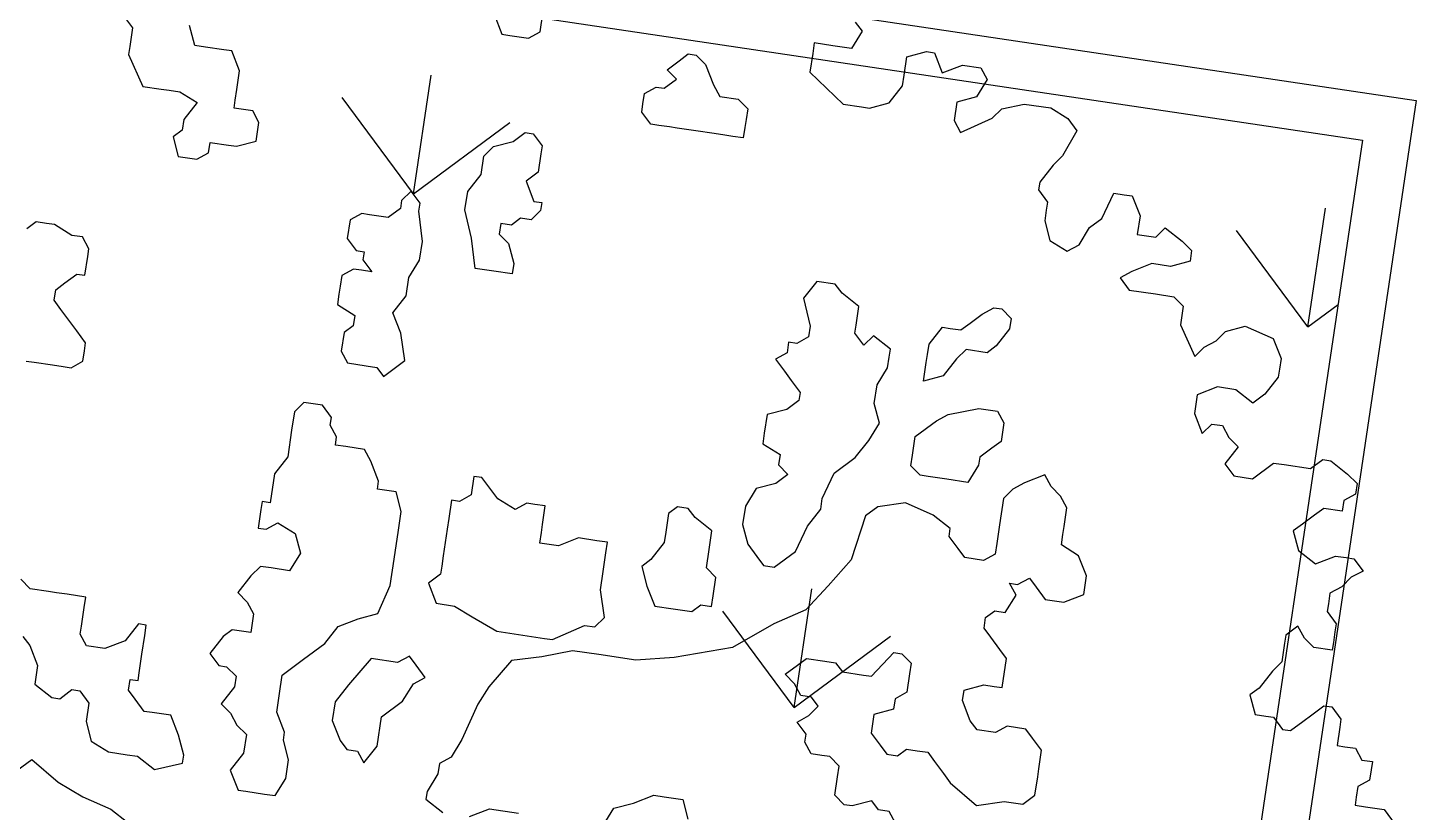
# Model space of a CAD drawing. Header units: millimetres. Extents: x 338 to 506, y 179 to 335.
# Drawn here: x 379.618 to 384.032, y 228.51 to 231.003 of the extents above; entities that cross this region are included whole.
import ezdxf

# ---------------------------------------------------------------- set-up
doc = ezdxf.new("R2010")
doc.units = ezdxf.units.MM
for name, color, linetype in [('ANDEN', 251, 'Continuous'), ('ARBOL-TOP', 3, 'Continuous'), ('MUROS', 32, 'Continuous')]:
    doc.layers.add(name, color=color, linetype=linetype)

# ---------------------------------------------------------------- blocks, each defined once
blk = doc.blocks.new('*X961')
at = {"color": 0}
for p, q in [((46.4076, 111.9594), (46.677, 112.2288)), ((46.4076, 111.9594), (46.677, 111.6899)), ((46.4076, 111.9594), (46.7886, 111.9594)), ((44.9707, 110.5225), (45.2401, 110.7919)), ((44.9707, 110.5225), (45.2401, 110.2531)), ((44.9707, 110.5225), (45.3517, 110.5225)), ((46.4076, 109.0857), (46.677, 109.3551)), ((46.4076, 109.0857), (46.4922, 109.0011)), ((46.4076, 109.0857), (46.7886, 109.0857))]:
    blk.add_line(p, q, dxfattribs=at)
blk = doc.blocks.new('ARBOLITO')
at = {"linetype": 'ByBlock'}
for points in [[(462.2588, 69.6244), (462.2671, 69.6161), (462.2671, 69.6015), (462.2671, 69.5953), (462.2816, 69.5724), (462.2962, 69.5724), (462.3024, 69.5724), (462.3107, 69.5724), (462.3253, 69.5662), (462.3169, 69.5517), (462.3169, 69.5433), (462.3107, 69.5371), (462.3169, 69.5226), (462.3315, 69.5226), (462.3398, 69.5288), (462.3398, 69.5371), (462.3543, 69.5371), (462.3606, 69.5371), (462.3751, 69.5433), (462.3751, 69.5579), (462.3689, 69.5662), (462.3543, 69.5662), (462.3543, 69.5724), (462.3543, 69.5807), (462.3543, 69.5953), (462.346, 69.6098), (462.3398, 69.6098), (462.3253, 69.6098), (462.3169, 69.6098), (462.3107, 69.6244)], [(462.5434, 69.668), (462.5517, 69.6535), (462.558, 69.6535), (462.5725, 69.6535), (462.5808, 69.6597), (462.5808, 69.6742)], [(462.8219, 69.7033), (462.8281, 69.6971), (462.8219, 69.6826), (462.8073, 69.6826), (462.7928, 69.6826), (462.7928, 69.6742), (462.7928, 69.6597), (462.8219, 69.6389), (462.8364, 69.6389), (462.8427, 69.6389), (462.8572, 69.6452), (462.8655, 69.6597), (462.8655, 69.668), (462.8655, 69.6826), (462.8801, 69.6888), (462.8863, 69.6888), (462.8946, 69.6742), (462.9091, 69.6826), (462.9237, 69.6826), (462.9299, 69.6742), (462.9237, 69.6597), (462.9091, 69.6535), (462.9091, 69.6389), (462.9154, 69.6306), (462.9382, 69.6452), (462.9445, 69.6535), (462.9611, 69.6597), (462.9819, 69.6597), (462.9964, 69.6535), (463.0047, 69.6452), (462.9964, 69.6244), (462.9902, 69.6161), (462.9819, 69.6015), (462.9819, 69.5953), (462.9902, 69.587), (462.9902, 69.5807), (462.9902, 69.5724), (462.9964, 69.5579), (463.011, 69.5517), (463.0193, 69.5579), (463.0255, 69.5724), (463.0338, 69.5807), (463.0401, 69.6015), (463.0484, 69.6015), (463.0546, 69.6015), (463.0629, 69.587), (463.0629, 69.5724), (463.0775, 69.5724), (463.0837, 69.5807), (463.0982, 69.5724), (463.1065, 69.5662), (463.1065, 69.5579), (463.092, 69.5517), (463.0775, 69.5517), (463.0629, 69.5433), (463.0546, 69.5371), (463.0629, 69.5288), (463.0837, 69.5288), (463.0982, 69.5288), (463.1065, 69.5226), (463.1065, 69.508), (463.1211, 69.4852), (463.1273, 69.4935), (463.1356, 69.4997), (463.1419, 69.508), (463.1564, 69.5143), (463.1793, 69.508), (463.1876, 69.4935), (463.1876, 69.4852), (463.1876, 69.4789), (463.1793, 69.4644), (463.171, 69.4561), (463.1564, 69.4644), (463.1419, 69.4644), (463.1273, 69.4561), (463.1273, 69.4415), (463.1356, 69.427), (463.1419, 69.4353), (463.1502, 69.4353), (463.1564, 69.427), (463.1647, 69.4207), (463.1564, 69.4062), (463.1647, 69.3979), (463.1793, 69.3979), (463.1938, 69.4124), (463.2021, 69.4124), (463.2229, 69.4124), (463.2312, 69.4207), (463.2375, 69.4207), (463.252, 69.4124), (463.2603, 69.4062), (463.2603, 69.3979), (463.252, 69.3917), (463.252, 69.3833), (463.2375, 69.3833), (463.2312, 69.3771), (463.2229, 69.3688), (463.2167, 69.3626), (463.2229, 69.348), (463.2375, 69.3397), (463.252, 69.348), (463.2603, 69.348), (463.2665, 69.348), (463.2749, 69.3397), (463.2665, 69.3335), (463.2603, 69.3252), (463.252, 69.3189), (463.252, 69.3106), (463.252, 69.3044), (463.2603, 69.2961), (463.2603, 69.2898), (463.2603, 69.2815), (463.2603, 69.2753), (463.2458, 69.2753), (463.2375, 69.2815), (463.2312, 69.2898), (463.2229, 69.2815), (463.2229, 69.2753), (463.2229, 69.2607), (463.2167, 69.2524), (463.2084, 69.2379), (463.2021, 69.2317), (463.2084, 69.2171), (463.2167, 69.2171), (463.2229, 69.2171), (463.2312, 69.2088), (463.2375, 69.2088), (463.2458, 69.2171), (463.252, 69.2233), (463.2603, 69.2317), (463.2665, 69.2317), (463.2749, 69.2233), (463.2749, 69.2171), (463.2749, 69.2026), (463.2811, 69.2026), (463.2894, 69.2026), (463.2956, 69.1943), (463.3039, 69.1943), (463.3039, 69.188), (463.3039, 69.1797), (463.2956, 69.1735), (463.2956, 69.1652), (463.2956, 69.1589), (463.3039, 69.1589), (463.3185, 69.1589), (463.333, 69.1444)], [(462.2588, 69.6244), (462.2671, 69.6161), (462.2671, 69.6015), (462.2671, 69.5953), (462.2816, 69.5724), (462.2962, 69.5724), (462.3024, 69.5724), (462.3107, 69.5724), (462.3253, 69.5662), (462.3169, 69.5517), (462.3169, 69.5433), (462.3107, 69.5371), (462.3169, 69.5226), (462.3315, 69.5226), (462.3398, 69.5288), (462.3398, 69.5371), (462.3543, 69.5371), (462.3606, 69.5371), (462.3751, 69.5433), (462.3751, 69.5579), (462.3689, 69.5662), (462.3543, 69.5662), (462.3543, 69.5724), (462.3543, 69.5807), (462.3543, 69.5953), (462.346, 69.6098), (462.3398, 69.6098), (462.3253, 69.6098), (462.3169, 69.6098), (462.3107, 69.6244)], [(462.5434, 69.668), (462.5517, 69.6535), (462.558, 69.6535), (462.5725, 69.6535), (462.5808, 69.6597), (462.5808, 69.6742)], [(462.8219, 69.7033), (462.8281, 69.6971), (462.8219, 69.6826), (462.8073, 69.6826), (462.7928, 69.6826), (462.7928, 69.6742), (462.7928, 69.6597), (462.8219, 69.6389), (462.8364, 69.6389), (462.8427, 69.6389), (462.8572, 69.6452), (462.8655, 69.6597), (462.8655, 69.668), (462.8655, 69.6826), (462.8801, 69.6888), (462.8863, 69.6888), (462.8946, 69.6742), (462.9091, 69.6826), (462.9237, 69.6826), (462.9299, 69.6742), (462.9237, 69.6597), (462.9091, 69.6535), (462.9091, 69.6389), (462.9154, 69.6306), (462.9382, 69.6452), (462.9445, 69.6535), (462.9611, 69.6597), (462.9819, 69.6597), (462.9964, 69.6535), (463.0047, 69.6452), (462.9964, 69.6244), (462.9902, 69.6161), (462.9819, 69.6015), (462.9819, 69.5953), (462.9902, 69.587), (462.9902, 69.5807), (462.9902, 69.5724), (462.9964, 69.5579), (463.011, 69.5517), (463.0193, 69.5579), (463.0255, 69.5724), (463.0338, 69.5807), (463.0401, 69.6015), (463.0484, 69.6015), (463.0546, 69.6015), (463.0629, 69.587), (463.0629, 69.5724), (463.0775, 69.5724), (463.0837, 69.5807), (463.0982, 69.5724), (463.1065, 69.5662), (463.1065, 69.5579), (463.092, 69.5517), (463.0775, 69.5517), (463.0629, 69.5433), (463.0546, 69.5371), (463.0629, 69.5288), (463.0837, 69.5288), (463.0982, 69.5288), (463.1065, 69.5226), (463.1065, 69.508), (463.1211, 69.4852), (463.1273, 69.4935), (463.1356, 69.4997), (463.1419, 69.508), (463.1564, 69.5143), (463.1793, 69.508), (463.1876, 69.4935), (463.1876, 69.4852), (463.1876, 69.4789), (463.1793, 69.4644), (463.171, 69.4561), (463.1564, 69.4644), (463.1419, 69.4644), (463.1273, 69.4561), (463.1273, 69.4415), (463.1356, 69.427), (463.1419, 69.4353), (463.1502, 69.4353), (463.1564, 69.427), (463.1647, 69.4207), (463.1564, 69.4062), (463.1647, 69.3979), (463.1793, 69.3979), (463.1938, 69.4124), (463.2021, 69.4124), (463.2229, 69.4124), (463.2312, 69.4207), (463.2375, 69.4207), (463.252, 69.4124), (463.2603, 69.4062), (463.2603, 69.3979), (463.252, 69.3917), (463.252, 69.3833), (463.2375, 69.3833), (463.2312, 69.3771), (463.2229, 69.3688), (463.2167, 69.3626), (463.2229, 69.348), (463.2375, 69.3397), (463.252, 69.348), (463.2603, 69.348), (463.2665, 69.348), (463.2749, 69.3397), (463.2665, 69.3335), (463.2603, 69.3252), (463.252, 69.3189), (463.252, 69.3106), (463.252, 69.3044), (463.2603, 69.2961), (463.2603, 69.2898), (463.2603, 69.2815), (463.2603, 69.2753), (463.2458, 69.2753), (463.2375, 69.2815), (463.2312, 69.2898), (463.2229, 69.2815), (463.2229, 69.2753), (463.2229, 69.2607), (463.2167, 69.2524), (463.2084, 69.2379), (463.2021, 69.2317), (463.2084, 69.2171), (463.2167, 69.2171), (463.2229, 69.2171), (463.2312, 69.2088), (463.2375, 69.2088), (463.2458, 69.2171), (463.252, 69.2233), (463.2603, 69.2317), (463.2665, 69.2317), (463.2749, 69.2233), (463.2749, 69.2171), (463.2749, 69.2026), (463.2811, 69.2026), (463.2894, 69.2026), (463.2956, 69.1943), (463.3039, 69.1943), (463.3039, 69.188), (463.3039, 69.1797), (463.2956, 69.1735), (463.2956, 69.1652), (463.2956, 69.1589), (463.3039, 69.1589), (463.3185, 69.1589), (463.333, 69.1444)], [(462.7117, 69.6015), (462.6972, 69.6015), (462.691, 69.6015), (462.6827, 69.6015), (462.6764, 69.6015), (462.6681, 69.6098), (462.6681, 69.6161), (462.6681, 69.6244), (462.6764, 69.6306), (462.6827, 69.6306), (462.691, 69.6389), (462.6827, 69.6452), (462.691, 69.6535), (462.6972, 69.6597), (462.7034, 69.6597), (462.7117, 69.6535), (462.7201, 69.6389), (462.7263, 69.6306), (462.7408, 69.6306), (462.7491, 69.6244), (462.7491, 69.6161), (462.7491, 69.6098), (462.7491, 69.6015), (462.7408, 69.6015), (462.7346, 69.6015), (462.7263, 69.6015), (462.7117, 69.6015), (462.7117, 69.6015)], [(462.7117, 69.6015), (462.6972, 69.6015), (462.691, 69.6015), (462.6827, 69.6015), (462.6764, 69.6015), (462.6681, 69.6098), (462.6681, 69.6161), (462.6681, 69.6244), (462.6764, 69.6306), (462.6827, 69.6306), (462.691, 69.6389), (462.6827, 69.6452), (462.691, 69.6535), (462.6972, 69.6597), (462.7034, 69.6597), (462.7117, 69.6535), (462.7201, 69.6389), (462.7263, 69.6306), (462.7408, 69.6306), (462.7491, 69.6244), (462.7491, 69.6161), (462.7491, 69.6098), (462.7491, 69.6015), (462.7408, 69.6015), (462.7346, 69.6015), (462.7263, 69.6015), (462.7117, 69.6015)], [(462.5725, 69.508), (462.5725, 69.4997), (462.5808, 69.4935), (462.5871, 69.4789), (462.5871, 69.4706), (462.5725, 69.4706), (462.558, 69.4706), (462.5517, 69.4935), (462.5434, 69.5143), (462.5434, 69.5288), (462.5517, 69.5433), (462.5517, 69.5579), (462.558, 69.5662), (462.5725, 69.5724), (462.5808, 69.5807), (462.5871, 69.5807), (462.5954, 69.5724), (462.5954, 69.5662), (462.5954, 69.5517), (462.5871, 69.5433), (462.5954, 69.5288), (462.6016, 69.5288), (462.6016, 69.5226), (462.5954, 69.5143), (462.5871, 69.5143), (462.5808, 69.508), (462.5725, 69.508), (462.5725, 69.508)], [(462.5725, 69.508), (462.5725, 69.4997), (462.5808, 69.4935), (462.5871, 69.4789), (462.5871, 69.4706), (462.5725, 69.4706), (462.558, 69.4706), (462.5517, 69.4935), (462.5434, 69.5143), (462.5434, 69.5288), (462.5517, 69.5433), (462.5517, 69.5579), (462.558, 69.5662), (462.5725, 69.5724), (462.5808, 69.5807), (462.5871, 69.5807), (462.5954, 69.5724), (462.5954, 69.5662), (462.5954, 69.5517), (462.5871, 69.5433), (462.5954, 69.5288), (462.6016, 69.5288), (462.6016, 69.5226), (462.5954, 69.5143), (462.5871, 69.5143), (462.5808, 69.508), (462.5725, 69.508)], [(462.5143, 69.3917), (462.5081, 69.4124), (462.4998, 69.427), (462.5081, 69.4415), (462.5081, 69.4561), (462.5143, 69.4706), (462.5143, 69.4852), (462.5081, 69.508), (462.5081, 69.5143), (462.4998, 69.5226), (462.4936, 69.5143), (462.4936, 69.508), (462.4853, 69.4997), (462.4707, 69.4997), (462.4645, 69.4997), (462.4562, 69.4935), (462.4562, 69.4789), (462.4645, 69.4706), (462.4707, 69.4706), (462.4707, 69.4644), (462.479, 69.4561), (462.4707, 69.4561), (462.4645, 69.4561), (462.4562, 69.4498), (462.4562, 69.4415), (462.4562, 69.4353), (462.4562, 69.427), (462.4707, 69.4207), (462.4707, 69.4124), (462.4645, 69.4062), (462.4645, 69.3917), (462.4707, 69.3833), (462.4853, 69.3833), (462.4936, 69.3833), (462.4998, 69.3771), (462.5143, 69.3917), (462.5143, 69.3917)], [(462.5143, 69.3917), (462.5081, 69.4124), (462.4998, 69.427), (462.5081, 69.4415), (462.5081, 69.4561), (462.5143, 69.4706), (462.5143, 69.4852), (462.5081, 69.508), (462.5081, 69.5143), (462.4998, 69.5226), (462.4936, 69.5143), (462.4936, 69.508), (462.4853, 69.4997), (462.4707, 69.4997), (462.4645, 69.4997), (462.4562, 69.4935), (462.4562, 69.4789), (462.4645, 69.4706), (462.4707, 69.4706), (462.4707, 69.4644), (462.479, 69.4561), (462.4707, 69.4561), (462.4645, 69.4561), (462.4562, 69.4498), (462.4562, 69.4415), (462.4562, 69.4353), (462.4562, 69.427), (462.4707, 69.4207), (462.4707, 69.4124), (462.4645, 69.4062), (462.4645, 69.3917), (462.4707, 69.3833), (462.4853, 69.3833), (462.4936, 69.3833), (462.4998, 69.3771), (462.5143, 69.3917)], [(462.8219, 69.2753), (462.8364, 69.2898), (462.8427, 69.3106), (462.851, 69.3252), (462.851, 69.3335), (462.8572, 69.3543), (462.8717, 69.3688), (462.8801, 69.3833), (462.8863, 69.3979), (462.8801, 69.4124), (462.8801, 69.427), (462.8863, 69.4415), (462.8863, 69.4498), (462.8863, 69.4561), (462.8717, 69.4644), (462.8655, 69.4561), (462.8572, 69.4644), (462.8572, 69.4706), (462.8572, 69.4852), (462.8427, 69.4935), (462.8364, 69.4997), (462.8219, 69.4997), (462.8136, 69.4852), (462.8219, 69.4644), (462.8219, 69.4561), (462.8136, 69.4498), (462.8073, 69.4498), (462.8073, 69.4415), (462.799, 69.4353), (462.8073, 69.427), (462.8136, 69.4207), (462.8219, 69.4124), (462.8219, 69.4062), (462.8136, 69.3979), (462.799, 69.3917), (462.799, 69.3771), (462.799, 69.3688), (462.8136, 69.3626), (462.8136, 69.3543), (462.8219, 69.348), (462.8136, 69.3397), (462.799, 69.3335), (462.7928, 69.3189), (462.7928, 69.3044), (462.799, 69.2898), (462.8073, 69.2815), (462.8136, 69.2753), (462.8219, 69.2753), (462.8219, 69.2753)], [(462.8219, 69.2753), (462.8364, 69.2898), (462.8427, 69.3106), (462.851, 69.3252), (462.851, 69.3335), (462.8572, 69.3543), (462.8717, 69.3688), (462.8801, 69.3833), (462.8863, 69.3979), (462.8801, 69.4124), (462.8801, 69.427), (462.8863, 69.4415), (462.8863, 69.4498), (462.8863, 69.4561), (462.8717, 69.4644), (462.8655, 69.4561), (462.8572, 69.4644), (462.8572, 69.4706), (462.8572, 69.4852), (462.8427, 69.4935), (462.8364, 69.4997), (462.8219, 69.4997), (462.8136, 69.4852), (462.8219, 69.4644), (462.8219, 69.4561), (462.8136, 69.4498), (462.8073, 69.4498), (462.8073, 69.4415), (462.799, 69.4353), (462.8073, 69.427), (462.8136, 69.4207), (462.8219, 69.4124), (462.8219, 69.4062), (462.8136, 69.3979), (462.799, 69.3917), (462.799, 69.3771), (462.799, 69.3688), (462.8136, 69.3626), (462.8136, 69.3543), (462.8219, 69.348), (462.8136, 69.3397), (462.799, 69.3335), (462.7928, 69.3189), (462.7928, 69.3044), (462.799, 69.2898), (462.8073, 69.2815), (462.8136, 69.2753), (462.8219, 69.2753)], [(462.9154, 69.4353), (462.9154, 69.4498), (462.9154, 69.4561), (462.9154, 69.4644), (462.9237, 69.4789), (462.9299, 69.4789), (462.9382, 69.4789), (462.9445, 69.4852), (462.9528, 69.4935), (462.9611, 69.4997), (462.9673, 69.4997), (462.9756, 69.4935), (462.9756, 69.4852), (462.9673, 69.4706), (462.9611, 69.4644), (462.9445, 69.4644), (462.9382, 69.4561), (462.9299, 69.4415), (462.9154, 69.4353), (462.9154, 69.4353)], [(462.9154, 69.4353), (462.9154, 69.4498), (462.9154, 69.4561), (462.9154, 69.4644), (462.9237, 69.4789), (462.9299, 69.4789), (462.9382, 69.4789), (462.9445, 69.4852), (462.9528, 69.4935), (462.9611, 69.4997), (462.9673, 69.4997), (462.9756, 69.4935), (462.9756, 69.4852), (462.9673, 69.4706), (462.9611, 69.4644), (462.9445, 69.4644), (462.9382, 69.4561), (462.9299, 69.4415), (462.9154, 69.4353)], [(462.2234, 69.348), (462.2297, 69.348), (462.2442, 69.348), (462.2525, 69.348), (462.2588, 69.348), (462.2671, 69.3543), (462.2671, 69.3626), (462.2671, 69.3688), (462.2588, 69.3771), (462.2525, 69.3833), (462.2442, 69.3917), (462.238, 69.3979), (462.238, 69.4062), (462.2442, 69.4124), (462.2525, 69.4207), (462.2588, 69.4207), (462.2588, 69.4353), (462.2588, 69.4415), (462.2525, 69.4498), (462.2442, 69.4498), (462.2297, 69.4561), (462.2234, 69.4561), (462.2151, 69.4561), (462.2089, 69.4498)], [(462.2234, 69.348), (462.2297, 69.348), (462.2442, 69.348), (462.2525, 69.348), (462.2588, 69.348), (462.2671, 69.3543), (462.2671, 69.3626), (462.2671, 69.3688), (462.2588, 69.3771), (462.2525, 69.3833), (462.2442, 69.3917), (462.238, 69.3979), (462.238, 69.4062), (462.2442, 69.4124), (462.2525, 69.4207), (462.2588, 69.4207), (462.2588, 69.4353), (462.2588, 69.4415), (462.2525, 69.4498), (462.2442, 69.4498), (462.2297, 69.4561), (462.2234, 69.4561), (462.2151, 69.4561), (462.2089, 69.4498)], [(462.9445, 69.3626), (462.9299, 69.3626), (462.9237, 69.3626), (462.9154, 69.3688), (462.9154, 69.3771), (462.9154, 69.3917), (462.9299, 69.4062), (462.9382, 69.4124), (462.9611, 69.4207), (462.9756, 69.4207), (462.9819, 69.4124), (462.9819, 69.3979), (462.9756, 69.3917), (462.9673, 69.3833), (462.9673, 69.3771), (462.9611, 69.3626), (462.9445, 69.3626), (462.9445, 69.3626)], [(462.9445, 69.3626), (462.9299, 69.3626), (462.9237, 69.3626), (462.9154, 69.3688), (462.9154, 69.3771), (462.9154, 69.3917), (462.9299, 69.4062), (462.9382, 69.4124), (462.9611, 69.4207), (462.9756, 69.4207), (462.9819, 69.4124), (462.9819, 69.3979), (462.9756, 69.3917), (462.9673, 69.3833), (462.9673, 69.3771), (462.9611, 69.3626), (462.9445, 69.3626)], [(462.5808, 69.0571), (462.5954, 69.0488)], [(462.6162, 69.0488), (462.6307, 69.0571), (462.6536, 69.0571)], [(462.7201, 69.0571), (462.7263, 69.0717), (462.7408, 69.0779), (462.7554, 69.0862), (462.7637, 69.0862), (462.7782, 69.0862), (462.7845, 69.0717)], [(462.9445, 69.0924), (462.9382, 69.1008), (462.9299, 69.1008), (462.9237, 69.107), (462.9091, 69.1008), (462.9029, 69.1008), (462.8946, 69.107), (462.8946, 69.1215), (462.8946, 69.1298), (462.8863, 69.1361), (462.8801, 69.1361), (462.8717, 69.1361), (462.8655, 69.1444), (462.8655, 69.1506), (462.8572, 69.1589), (462.8655, 69.1652), (462.8717, 69.1735), (462.8655, 69.1797), (462.8572, 69.1797), (462.851, 69.188), (462.8427, 69.1943), (462.851, 69.2026), (462.8572, 69.2088), (462.8717, 69.2088), (462.8801, 69.2088), (462.8863, 69.2026), (462.9029, 69.2026), (462.9091, 69.2026), (462.9237, 69.2233), (462.9299, 69.2233), (462.9382, 69.2171), (462.9382, 69.2088), (462.9382, 69.1943), (462.9299, 69.188), (462.9299, 69.1797), (462.9154, 69.1735), (462.9154, 69.1589), (462.9237, 69.1506), (462.9299, 69.1444), (462.9382, 69.1444), (462.9445, 69.1506), (462.9528, 69.1506), (462.9611, 69.1506), (462.9673, 69.1444), (462.9756, 69.1361), (462.9819, 69.1298), (463.0047, 69.1153), (463.0255, 69.1215), (463.0401, 69.1215), (463.0484, 69.1298), (463.0484, 69.1444), (463.0484, 69.1506), (463.0484, 69.1652), (463.0401, 69.1735), (463.0338, 69.1797), (463.0193, 69.1797), (463.011, 69.1735), (462.9964, 69.1735), (462.9902, 69.1797), (462.9819, 69.1943), (462.9819, 69.2026), (462.9964, 69.2088), (463.0047, 69.2088), (463.011, 69.2088), (463.011, 69.2317), (463.0047, 69.2379), (462.9964, 69.2462), (462.9902, 69.2524), (462.9902, 69.2607), (462.9964, 69.267), (463.0047, 69.267), (463.011, 69.2815), (463.0047, 69.2898), (463.011, 69.2898), (463.0193, 69.2961), (463.0255, 69.2898), (463.0338, 69.2815), (463.0484, 69.2815), (463.0629, 69.2898), (463.0629, 69.3044), (463.0546, 69.3189), (463.0401, 69.3252), (463.0401, 69.3335), (463.0401, 69.3397), (463.0401, 69.3543), (463.0338, 69.3626), (463.0255, 69.3688), (463.0193, 69.3771), (463.0047, 69.3688), (462.9964, 69.3626), (462.9902, 69.3543), (462.9902, 69.3335), (462.9902, 69.3189), (462.9902, 69.3106), (462.9819, 69.3044), (462.9673, 69.3044), (462.9611, 69.3106), (462.9528, 69.3189), (462.9528, 69.3252), (462.9382, 69.3335), (462.9154, 69.3397), (462.8946, 69.3335), (462.8863, 69.3252), (462.8801, 69.2898), (462.8655, 69.267), (462.851, 69.2462), (462.8281, 69.2317), (462.799, 69.2088), (462.7554, 69.1943), (462.7263, 69.188), (462.6972, 69.188), (462.6764, 69.188), (462.6536, 69.1797), (462.6307, 69.1735), (462.6162, 69.1506), (462.6099, 69.1361), (462.6016, 69.107), (462.5954, 69.0924), (462.5871, 69.0862), (462.5871, 69.0779), (462.5808, 69.0633), (462.5808, 69.0571), (462.5808, 69.0571)], [(462.5808, 69.0571), (462.5954, 69.0488)], [(462.6162, 69.0488), (462.6307, 69.0571), (462.6536, 69.0571)], [(462.7201, 69.0571), (462.7263, 69.0717), (462.7408, 69.0779), (462.7554, 69.0862), (462.7637, 69.0862), (462.7782, 69.0862), (462.7845, 69.0717)], [(462.9445, 69.0924), (462.9382, 69.1008), (462.9299, 69.1008), (462.9237, 69.107), (462.9091, 69.1008), (462.9029, 69.1008), (462.8946, 69.107), (462.8946, 69.1215), (462.8946, 69.1298), (462.8863, 69.1361), (462.8801, 69.1361), (462.8717, 69.1361), (462.8655, 69.1444), (462.8655, 69.1506), (462.8572, 69.1589), (462.8655, 69.1652), (462.8717, 69.1735), (462.8655, 69.1797), (462.8572, 69.1797), (462.851, 69.188), (462.8427, 69.1943), (462.851, 69.2026), (462.8572, 69.2088), (462.8717, 69.2088), (462.8801, 69.2088), (462.8863, 69.2026), (462.9029, 69.2026), (462.9091, 69.2026), (462.9237, 69.2233), (462.9299, 69.2233), (462.9382, 69.2171), (462.9382, 69.2088), (462.9382, 69.1943), (462.9299, 69.188), (462.9299, 69.1797), (462.9154, 69.1735), (462.9154, 69.1589), (462.9237, 69.1506), (462.9299, 69.1444), (462.9382, 69.1444), (462.9445, 69.1506), (462.9528, 69.1506), (462.9611, 69.1506), (462.9673, 69.1444), (462.9756, 69.1361), (462.9819, 69.1298), (463.0047, 69.1153), (463.0255, 69.1215), (463.0401, 69.1215), (463.0484, 69.1298), (463.0484, 69.1444), (463.0484, 69.1506), (463.0484, 69.1652), (463.0401, 69.1735), (463.0338, 69.1797), (463.0193, 69.1797), (463.011, 69.1735), (462.9964, 69.1735), (462.9902, 69.1797), (462.9819, 69.1943), (462.9819, 69.2026), (462.9964, 69.2088), (463.0047, 69.2088), (463.011, 69.2088), (463.011, 69.2317), (463.0047, 69.2379), (462.9964, 69.2462), (462.9902, 69.2524), (462.9902, 69.2607), (462.9964, 69.267), (463.0047, 69.267), (463.011, 69.2815), (463.0047, 69.2898), (463.011, 69.2898), (463.0193, 69.2961), (463.0255, 69.2898), (463.0338, 69.2815), (463.0484, 69.2815), (463.0629, 69.2898), (463.0629, 69.3044), (463.0546, 69.3189), (463.0401, 69.3252), (463.0401, 69.3335), (463.0401, 69.3397), (463.0401, 69.3543), (463.0338, 69.3626), (463.0255, 69.3688), (463.0193, 69.3771), (463.0047, 69.3688), (462.9964, 69.3626), (462.9902, 69.3543), (462.9902, 69.3335), (462.9902, 69.3189), (462.9902, 69.3106), (462.9819, 69.3044), (462.9673, 69.3044), (462.9611, 69.3106), (462.9528, 69.3189), (462.9528, 69.3252), (462.9382, 69.3335), (462.9154, 69.3397), (462.8946, 69.3335), (462.8863, 69.3252), (462.8801, 69.2898), (462.8655, 69.267), (462.851, 69.2462), (462.8281, 69.2317), (462.799, 69.2088), (462.7554, 69.1943), (462.7263, 69.188), (462.6972, 69.188), (462.6764, 69.188), (462.6536, 69.1797), (462.6307, 69.1735), (462.6162, 69.1506), (462.6099, 69.1361), (462.6016, 69.107), (462.5954, 69.0924), (462.5871, 69.0862), (462.5871, 69.0779), (462.5808, 69.0633), (462.5808, 69.0571)], [(462.4645, 69.0924), (462.4562, 69.107), (462.4562, 69.1215), (462.4562, 69.1361), (462.4707, 69.1506), (462.4853, 69.1652), (462.4936, 69.1797), (462.5081, 69.188), (462.5227, 69.1943), (462.5289, 69.2171), (462.5289, 69.2379), (462.5289, 69.2607), (462.5289, 69.2753), (462.5227, 69.2898), (462.5081, 69.2898), (462.5081, 69.2961), (462.4998, 69.3106), (462.4936, 69.3189), (462.479, 69.3189), (462.4707, 69.3189), (462.4707, 69.3252), (462.4645, 69.3335), (462.4645, 69.3397), (462.4562, 69.348), (462.4416, 69.348), (462.4354, 69.3397), (462.4354, 69.3252), (462.4354, 69.3044), (462.4271, 69.2898), (462.4271, 69.267), (462.4208, 69.267), (462.4208, 69.2607), (462.4208, 69.2462), (462.4271, 69.2462), (462.4354, 69.2524), (462.4499, 69.2462), (462.4562, 69.2317), (462.4499, 69.2171), (462.4354, 69.2171), (462.4271, 69.2171), (462.4208, 69.2088), (462.4125, 69.1943), (462.4208, 69.188), (462.4271, 69.1797), (462.4271, 69.1652), (462.4125, 69.1652), (462.4063, 69.1589), (462.398, 69.1444), (462.4063, 69.1361), (462.4125, 69.1361), (462.4208, 69.1298), (462.4208, 69.1215), (462.4125, 69.107), (462.4208, 69.1008), (462.4271, 69.0924), (462.4354, 69.0862), (462.4354, 69.0717), (462.4271, 69.0571), (462.4354, 69.0426), (462.4416, 69.0426), (462.4562, 69.0426), (462.4645, 69.0426), (462.4707, 69.0571), (462.4707, 69.0717), (462.4645, 69.0862), (462.4645, 69.0924), (462.4645, 69.0924)], [(462.4645, 69.0924), (462.4562, 69.107), (462.4562, 69.1215), (462.4562, 69.1361), (462.4707, 69.1506), (462.4853, 69.1652), (462.4936, 69.1797), (462.5081, 69.188), (462.5227, 69.1943), (462.5289, 69.2171), (462.5289, 69.2379), (462.5289, 69.2607), (462.5289, 69.2753), (462.5227, 69.2898), (462.5081, 69.2898), (462.5081, 69.2961), (462.4998, 69.3106), (462.4936, 69.3189), (462.479, 69.3189), (462.4707, 69.3189), (462.4707, 69.3252), (462.4645, 69.3335), (462.4645, 69.3397), (462.4562, 69.348), (462.4416, 69.348), (462.4354, 69.3397), (462.4354, 69.3252), (462.4354, 69.3044), (462.4271, 69.2898), (462.4271, 69.267), (462.4208, 69.267), (462.4208, 69.2607), (462.4208, 69.2462), (462.4271, 69.2462), (462.4354, 69.2524), (462.4499, 69.2462), (462.4562, 69.2317), (462.4499, 69.2171), (462.4354, 69.2171), (462.4271, 69.2171), (462.4208, 69.2088), (462.4125, 69.1943), (462.4208, 69.188), (462.4271, 69.1797), (462.4271, 69.1652), (462.4125, 69.1652), (462.4063, 69.1589), (462.398, 69.1444), (462.4063, 69.1361), (462.4125, 69.1361), (462.4208, 69.1298), (462.4208, 69.1215), (462.4125, 69.107), (462.4208, 69.1008), (462.4271, 69.0924), (462.4354, 69.0862), (462.4354, 69.0717), (462.4271, 69.0571), (462.4354, 69.0426), (462.4416, 69.0426), (462.4562, 69.0426), (462.4645, 69.0426), (462.4707, 69.0571), (462.4707, 69.0717), (462.4645, 69.0862), (462.4645, 69.0924)], [(462.6972, 69.2171), (462.691, 69.2379), (462.691, 69.2524), (462.691, 69.267), (462.691, 69.2753), (462.6827, 69.2753), (462.6681, 69.2753), (462.6536, 69.267), (462.639, 69.267), (462.639, 69.2753), (462.639, 69.2815), (462.639, 69.2961), (462.6307, 69.2961), (462.6245, 69.2961), (462.6162, 69.2898), (462.6016, 69.2961), (462.5871, 69.3106), (462.5808, 69.3106), (462.5808, 69.2961), (462.5725, 69.2898), (462.5663, 69.2898), (462.5663, 69.2753), (462.5663, 69.267), (462.5663, 69.2462), (462.5663, 69.2379), (462.5663, 69.2317), (462.558, 69.2233), (462.5663, 69.2088), (462.5808, 69.2088), (462.5954, 69.2026), (462.6162, 69.1943), (462.6536, 69.1943), (462.6598, 69.1943), (462.6827, 69.2088), (462.691, 69.2088), (462.6972, 69.2171), (462.6972, 69.2171)], [(462.6972, 69.2171), (462.691, 69.2379), (462.691, 69.2524), (462.691, 69.267), (462.691, 69.2753), (462.6827, 69.2753), (462.6681, 69.2753), (462.6536, 69.267), (462.639, 69.267), (462.639, 69.2753), (462.639, 69.2815), (462.639, 69.2961), (462.6307, 69.2961), (462.6245, 69.2961), (462.6162, 69.2898), (462.6016, 69.2961), (462.5871, 69.3106), (462.5808, 69.3106), (462.5808, 69.2961), (462.5725, 69.2898), (462.5663, 69.2898), (462.5663, 69.2753), (462.5663, 69.267), (462.5663, 69.2462), (462.5663, 69.2379), (462.5663, 69.2317), (462.558, 69.2233), (462.5663, 69.2088), (462.5808, 69.2088), (462.5954, 69.2026), (462.6162, 69.1943), (462.6536, 69.1943), (462.6598, 69.1943), (462.6827, 69.2088), (462.691, 69.2088), (462.6972, 69.2171)], [(462.7782, 69.2462), (462.7782, 69.2607), (462.7699, 69.267), (462.7699, 69.2815), (462.7699, 69.2961), (462.7554, 69.3044), (462.7491, 69.3106), (462.7408, 69.3106), (462.7346, 69.3044), (462.7346, 69.2898), (462.7346, 69.2815), (462.7263, 69.267), (462.7201, 69.2607), (462.7263, 69.2462), (462.7346, 69.2317), (462.7491, 69.2317), (462.7637, 69.2317), (462.7699, 69.2379), (462.7782, 69.2379), (462.7782, 69.2462), (462.7782, 69.2462)], [(462.7782, 69.2462), (462.7782, 69.2607), (462.7699, 69.267), (462.7699, 69.2815), (462.7699, 69.2961), (462.7554, 69.3044), (462.7491, 69.3106), (462.7408, 69.3106), (462.7346, 69.3044), (462.7346, 69.2898), (462.7346, 69.2815), (462.7263, 69.267), (462.7201, 69.2607), (462.7263, 69.2462), (462.7346, 69.2317), (462.7491, 69.2317), (462.7637, 69.2317), (462.7699, 69.2379), (462.7782, 69.2379), (462.7782, 69.2462)], [(462.3897, 69.0571), (462.3897, 69.0633), (462.3834, 69.0779), (462.3751, 69.0924), (462.3606, 69.0924), (462.3543, 69.0924), (462.346, 69.1008), (462.3398, 69.107), (462.3398, 69.1153), (462.346, 69.1153), (462.346, 69.1215), (462.346, 69.1361), (462.346, 69.1506), (462.346, 69.1589), (462.3398, 69.1589), (462.3315, 69.1444), (462.3169, 69.1361), (462.3024, 69.1361), (462.2962, 69.1444), (462.2962, 69.1506), (462.2962, 69.1652), (462.2962, 69.1735), (462.2816, 69.1735), (462.2733, 69.1735), (462.2671, 69.1735), (462.2525, 69.1735), (462.2442, 69.1797)], [(462.2525, 69.1361), (462.2588, 69.1298), (462.2671, 69.1153), (462.2671, 69.1008), (462.2816, 69.0924), (462.2879, 69.0924), (462.2962, 69.1008), (462.3024, 69.1008), (462.3107, 69.0924), (462.3107, 69.0779), (462.3169, 69.0633), (462.3315, 69.0571), (462.346, 69.0571), (462.3543, 69.0571), (462.3689, 69.0488), (462.3897, 69.0571), (462.3897, 69.0571)], [(462.3897, 69.0571), (462.3897, 69.0633), (462.3834, 69.0779), (462.3751, 69.0924), (462.3606, 69.0924), (462.3543, 69.0924), (462.346, 69.1008), (462.3398, 69.107), (462.3398, 69.1153), (462.346, 69.1153), (462.346, 69.1215), (462.346, 69.1361), (462.346, 69.1506), (462.346, 69.1589), (462.3398, 69.1589), (462.3315, 69.1444), (462.3169, 69.1361), (462.3024, 69.1361), (462.2962, 69.1444), (462.2962, 69.1506), (462.2962, 69.1652), (462.2962, 69.1735), (462.2816, 69.1735), (462.2733, 69.1735), (462.2671, 69.1735), (462.2525, 69.1735), (462.2442, 69.1797)], [(462.2525, 69.1361), (462.2588, 69.1298), (462.2671, 69.1153), (462.2671, 69.1008), (462.2816, 69.0924), (462.2879, 69.0924), (462.2962, 69.1008), (462.3024, 69.1008), (462.3107, 69.0924), (462.3107, 69.0779), (462.3169, 69.0633), (462.3315, 69.0571), (462.346, 69.0571), (462.3543, 69.0571), (462.3689, 69.0488), (462.3897, 69.0571)], [(462.5289, 69.0779), (462.5372, 69.0924), (462.5372, 69.1153), (462.5517, 69.1298), (462.558, 69.1444), (462.5663, 69.1506), (462.558, 69.1589), (462.5517, 69.1652), (462.5434, 69.1589), (462.5227, 69.1589), (462.5081, 69.1361), (462.4998, 69.1215), (462.4998, 69.107), (462.5081, 69.0924), (462.5143, 69.0862), (462.5227, 69.0862), (462.5289, 69.0779), (462.5289, 69.0779)], [(462.5289, 69.0779), (462.5372, 69.0924), (462.5372, 69.1153), (462.5517, 69.1298), (462.558, 69.1444), (462.5663, 69.1506), (462.558, 69.1589), (462.5517, 69.1652), (462.5434, 69.1589), (462.5227, 69.1589), (462.5081, 69.1361), (462.4998, 69.1215), (462.4998, 69.107), (462.5081, 69.0924), (462.5143, 69.0862), (462.5227, 69.0862), (462.5289, 69.0779)], [(462.2588, 69.028), (462.2733, 69.0426), (462.2962, 69.028), (462.3169, 69.0197), (462.3398, 69.0135), (462.3543, 69.0052), (462.3689, 68.9989), (462.3751, 68.9844), (462.3834, 68.9615), (462.3834, 68.9553), (462.3751, 68.947), (462.3689, 68.9324), (462.3606, 68.9262), (462.346, 68.9179), (462.3315, 68.9117), (462.3024, 68.9117), (462.2816, 68.9179)], [(462.2588, 69.028), (462.2733, 69.0426), (462.2962, 69.028), (462.3169, 69.0197), (462.3398, 69.0135), (462.3543, 69.0052), (462.3689, 68.9989), (462.3751, 68.9844), (462.3834, 68.9615), (462.3834, 68.9553), (462.3751, 68.947), (462.3689, 68.9324), (462.3606, 68.9262), (462.346, 68.9179), (462.3315, 68.9117), (462.3024, 68.9117), (462.2816, 68.9179)]]:
    blk.add_lwpolyline(points, dxfattribs=at)
blk = doc.blocks.new('A$C7152A42C')
at = {"layer": 'ANDEN'}
for points in [[(35.6068, 108.85105), (35.6068, 137.74245), (46.1704, 137.07172), (46.1704, 123.85105), (47.1704, 123.85105), (47.1704, 118.85105), (46.1704, 118.85105), (46.1704, 113.85105), (47.1704, 113.85105), (47.1704, 108.85105)], [(35.7568, 109.00105), (35.7568, 137.58262), (46.0204, 136.93094), (46.0204, 123.70105), (47.0204, 123.70105), (47.0204, 119.00105), (46.0204, 119.00105), (46.0204, 113.70105), (47.0204, 113.70105), (47.0204, 109.00105)]]:
    blk.add_lwpolyline(points, close=True, dxfattribs=at)
at = {"layer": 'ANDEN', "color": 251, "linetype": 'Continuous'}
blk.add_blockref('*X961', (0, 0), dxfattribs=at)
at = {"layer": 'ARBOL-TOP', "color": 3, "linetype": 'ByBlock', "xscale": 4.090679926752369, "yscale": 4.090679926752369, "zscale": 4.090679926752369, "rotation": 270}
blk.add_blockref('ARBOLITO', (-237.98024, 2003.90737), dxfattribs=at)

msp = doc.modelspace()

# ---------------------------------------------------------------- block references
at = {"layer": 'MUROS', "color": 32, "rotation": 81.53046525965426}
msp.add_blockref('A$C7152A42C', (484.7482, 168.0844), dxfattribs=at)

doc.saveas('drawing.dxf')
